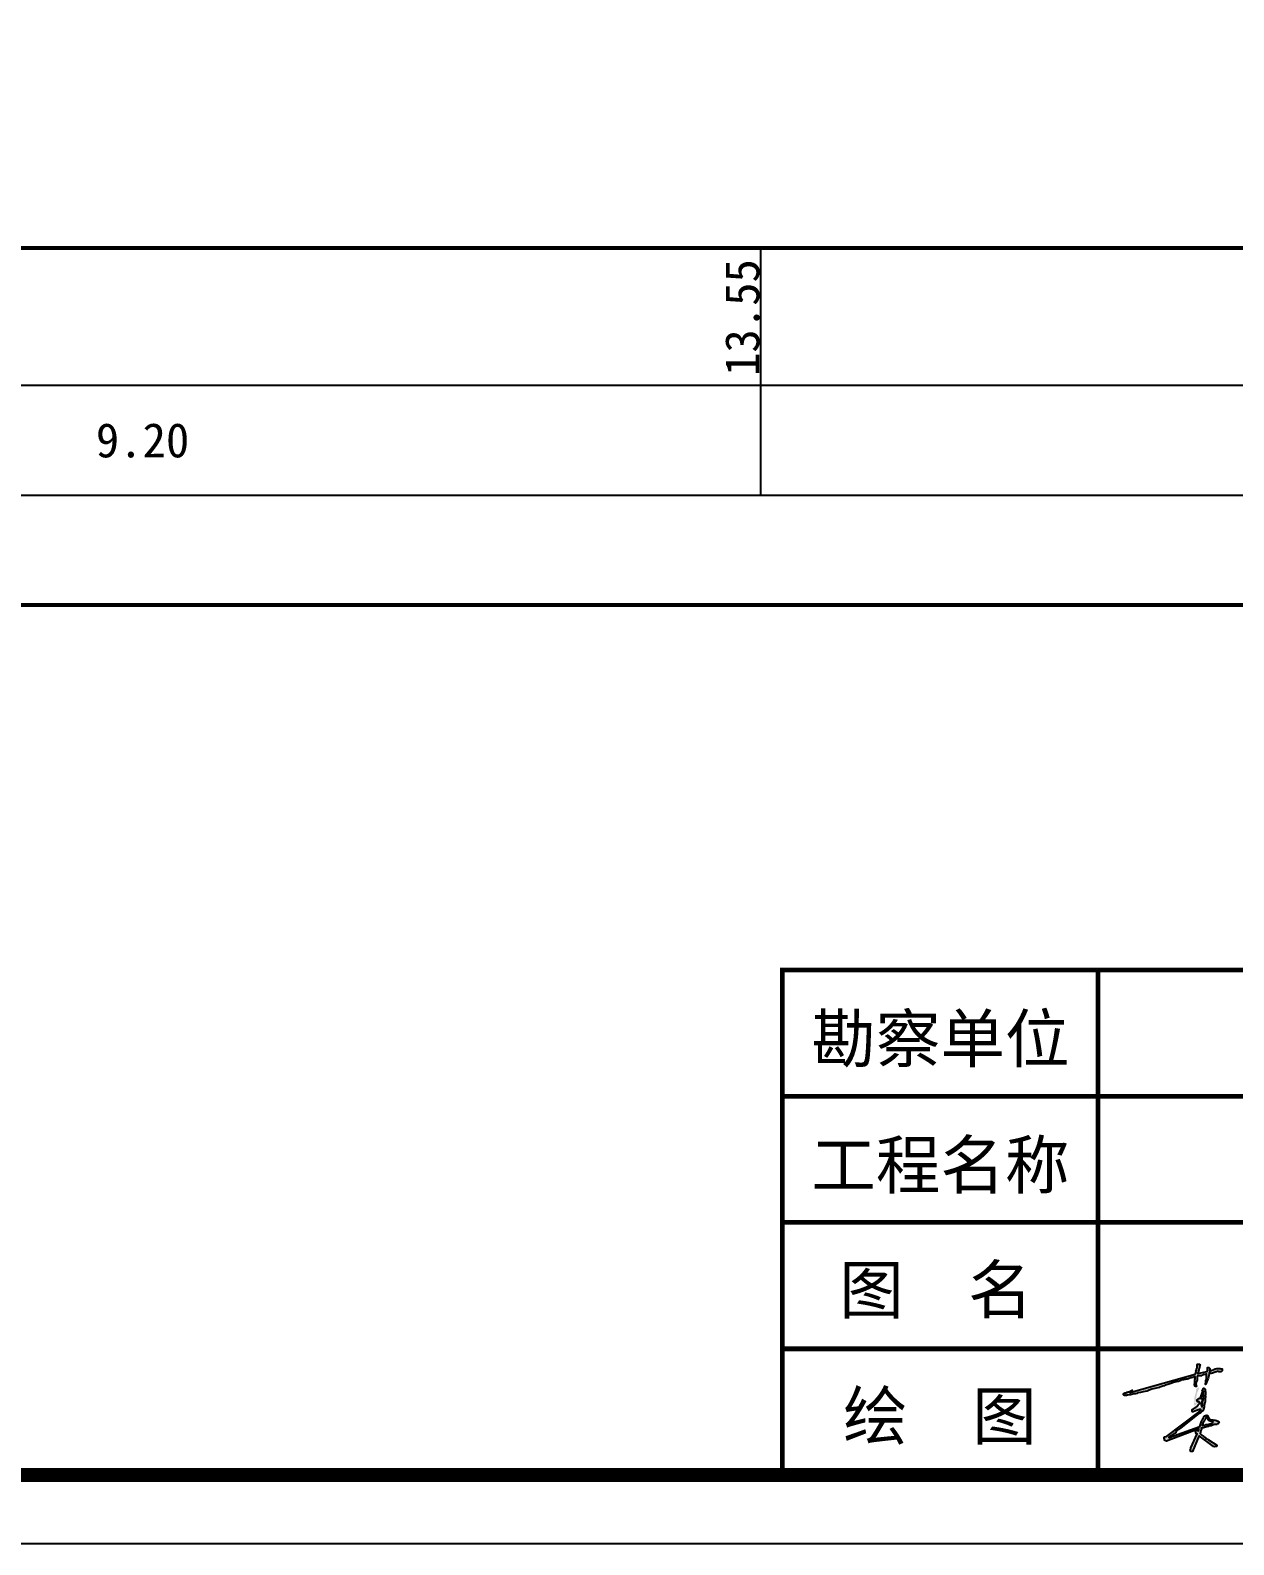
# Model space of a CAD drawing. Header units: millimetres. Extents: x -255 to 9196, y 129 to 426.
# Drawn here: x 7231.9 to 7319.5, y 129.3 to 239.5 of the extents above; entities that cross this region are included whole.
import ezdxf

# ---------------------------------------------------------------- set-up
doc = ezdxf.new("R2010")
doc.units = ezdxf.units.MM
doc.layers.add('不打印', color=7, linetype='Continuous', plot=False)
doc.layers.add('地质-图框', color=7, linetype='Continuous')
doc.layers.add('地质-标注栏', color=7, linetype='Continuous')
doc.styles.get("Standard").update_dxf_attribs({"font": 'simfang_0.ttf', "height": 2.5})
doc.styles.add('标注栏数据', font='simfang_0.ttf', dxfattribs={"width": 0.7, "height": 2.5})

msp = doc.modelspace()

# ---------------------------------------------------------------- hatches: boundary and pattern name
h = msp.add_hatch(color=256)
h.paths.add_polyline_path([(7315.12, 141.08), (7315.19, 141.09), (7315.22, 141.1), (7315.3, 141.13), (7315.37, 141.15), (7315.39, 141.15), (7315.47, 141.16), (7315.53, 141.18), (7315.59, 141.2), (7315.65, 141.22), (7315.67, 141.24), (7315.71, 141.26), (7315.76, 141.26), (7315.84, 141.27), (7315.89, 141.29), (7315.96, 141.3), (7316.02, 141.31), (7316.12, 141.32), (7316.21, 141.35), (7316.25, 141.36), (7316.39, 141.41), (7316.41, 141.42), (7316.48, 141.45), (7316.54, 141.45), (7316.6, 141.48), (7316.65, 141.5), (7316.7, 141.5), (7316.7, 141.46), (7316.7, 141.43), (7316.69, 141.42), (7316.69, 141.39), (7316.69, 141.36), (7316.69, 141.32), (7316.67, 141.29), (7316.66, 141.25), (7316.66, 141.22), (7316.66, 141.18), (7316.66, 141.15), (7316.66, 141.12), (7316.66, 141.07), (7316.66, 141.04), (7316.66, 141), (7316.65, 140.97), (7316.65, 140.93), (7316.66, 140.85), (7316.68, 140.81), (7316.72, 140.79), (7316.77, 140.79), (7316.79, 140.79), (7316.77, 140.87), (7316.74, 140.93), (7316.74, 140.97), (7316.74, 141.01), (7316.76, 141.06), (7316.77, 141.1), (7316.78, 141.13), (7316.79, 141.16), (7316.81, 141.2), (7316.83, 141.23), (7316.83, 141.26), (7316.83, 141.28), (7316.83, 141.34), (7316.83, 141.38), (7316.84, 141.42), (7316.85, 141.46), (7316.83, 141.52), (7316.87, 141.54), (7316.91, 141.56), (7316.94, 141.56), (7317.02, 141.57), (7317.11, 141.57), (7317.17, 141.57), (7317.21, 141.58), (7317.24, 141.6), (7317.27, 141.63), (7317.33, 141.65), (7317.41, 141.66), (7317.44, 141.66), (7317.5, 141.69), (7317.52, 141.7), (7317.53, 141.67), (7317.52, 141.58), (7317.52, 141.53), (7317.52, 141.47), (7317.51, 141.41), (7317.51, 141.37), (7317.51, 141.33), (7317.49, 141.28), (7317.47, 141.22), (7317.48, 141.16), (7317.44, 140.92), (7317.47, 140.98), (7317.51, 141.04), (7317.55, 141.13), (7317.59, 141.19), (7317.62, 141.31), (7317.64, 141.37), (7317.67, 141.46), (7317.67, 141.51), (7317.69, 141.58), (7317.71, 141.68), (7317.72, 141.77), (7317.78, 141.76), (7317.86, 141.74), (7317.95, 141.76), (7318.04, 141.77), (7318.19, 141.85), (7318.25, 141.86), (7318.36, 141.89), (7318.44, 141.85), (7318.59, 141.86), (7318.67, 141.92), (7318.67, 141.99), (7318.67, 142.08), (7318.59, 142.08), (7318.51, 142.09), (7318.45, 142.1), (7318.38, 142.1), (7318.27, 142.1), (7318.15, 142.07), (7318.1, 142.05), (7317.98, 142), (7317.96, 141.99), (7317.94, 141.98), (7317.91, 141.96), (7317.88, 141.96), (7317.86, 141.95), (7317.83, 141.94), (7317.82, 141.93), (7317.78, 141.93), (7317.76, 141.92), (7317.74, 141.91), (7317.74, 141.93), (7317.74, 141.96), (7317.74, 142.01), (7317.75, 142.03), (7317.76, 142.09), (7317.74, 142.12), (7317.7, 142.17), (7317.63, 142.17), (7317.6, 142.17), (7317.59, 142.14), (7317.59, 142.09), (7317.58, 142.07), (7317.58, 142), (7317.58, 141.95), (7317.56, 141.91), (7317.56, 141.88), (7316.87, 141.74), (7316.88, 141.76), (7316.89, 141.79), (7316.92, 141.84), (7316.93, 141.87), (7316.94, 141.93), (7316.96, 142.01), (7316.97, 142.04), (7317, 142.11), (7317, 142.17), (7317.01, 142.2), (7317.02, 142.26), (7317.03, 142.3), (7317.05, 142.35), (7317.03, 142.38), (7317.02, 142.42), (7317, 142.42), (7316.96, 142.42), (7316.92, 142.42), (7316.9, 142.42), (7316.86, 142.4), (7316.85, 142.36), (7316.85, 142.32), (7316.84, 142.29), (7316.83, 142.26), (7316.83, 142.22), (7316.83, 142.19), (7316.83, 142.15), (7316.81, 142.09), (7316.8, 142.04), (7316.8, 142.02), (7316.79, 141.98), (7316.76, 141.94), (7316.75, 141.9), (7316.77, 141.86), (7316.74, 141.79), (7316.72, 141.75), (7316.71, 141.73), (7316.7, 141.68), (7312.03, 140.37), (7311.99, 140.35), (7311.96, 140.34), (7311.91, 140.35), (7311.93, 140.37), (7311.95, 140.4), (7311.98, 140.42), (7312.01, 140.44), (7312.15, 140.53), (7311.98, 140.44), (7311.91, 140.43), (7311.85, 140.4), (7311.81, 140.39), (7311.76, 140.37), (7311.75, 140.37), (7311.68, 140.33), (7311.66, 140.32), (7311.61, 140.31), (7311.58, 140.32), (7311.53, 140.31), (7311.49, 140.27), (7311.48, 140.23), (7311.48, 140.19), (7311.49, 140.15), (7311.55, 140.13), (7311.62, 140.13), (7311.69, 140.13), (7311.75, 140.15), (7311.79, 140.15), (7311.99, 140.18), (7312.24, 140.24), (7312.36, 140.26), (7312.45, 140.27), (7312.53, 140.32), (7312.72, 140.36), (7312.91, 140.39), (7313.2, 140.45), (7313.29, 140.5), (7313.46, 140.56), (7313.55, 140.58), (7313.75, 140.63), (7313.98, 140.7), (7314.09, 140.72), (7314.12, 140.74), (7314.35, 140.81), (7314.44, 140.84), (7314.52, 140.89), (7314.7, 140.93), (7314.78, 140.95), (7314.86, 140.98), (7314.92, 141.01), (7314.98, 141.03), (7315.01, 141.04), (7315.04, 141.06)])
h.paths.add_polyline_path([(7316.92, 140.53), (7316.94, 140.54), (7316.95, 140.56), (7316.97, 140.61), (7316.98, 140.66), (7316.98, 140.69), (7316.95, 140.71), (7316.94, 140.72), (7316.93, 140.72), (7316.93, 140.72), (7316.91, 140.72), (7316.9, 140.7), (7316.9, 140.7), (7316.85, 140.66), (7316.84, 140.65), (7316.82, 140.62), (7316.79, 140.6), (7316.78, 140.59), (7316.78, 140.58), (7316.77, 140.56), (7316.76, 140.53), (7316.74, 140.48), (7316.75, 140.45), (7316.75, 140.41), (7316.75, 140.38), (7316.74, 140.35), (7316.74, 140.34), (7316.73, 140.31), (7316.72, 140.28), (7316.71, 140.26), (7316.71, 140.25), (7316.7, 140.21), (7316.69, 140.17), (7316.69, 140.14), (7316.67, 140.1), (7316.66, 140.08), (7316.66, 140.06), (7316.65, 140.02), (7316.64, 139.96), (7316.64, 139.94), (7316.64, 139.92), (7316.63, 139.89), (7316.62, 139.83), (7316.63, 139.76), (7316.64, 139.69), (7316.64, 139.67), (7316.64, 139.66), (7316.63, 139.59), (7316.62, 139.58), (7316.62, 139.55), (7316.62, 139.53), (7316.62, 139.5), (7316.62, 139.47), (7316.63, 139.42), (7316.64, 139.4), (7316.7, 139.4), (7316.72, 139.43), (7316.79, 139.48), (7316.84, 139.52), (7316.87, 139.55), (7316.87, 139.57), (7316.87, 139.6), (7316.87, 139.62), (7316.88, 139.65), (7316.89, 139.66), (7316.83, 139.69), (7316.84, 139.68), (7316.84, 139.66), (7316.79, 139.63), (7316.77, 139.61), (7316.77, 139.59), (7316.77, 139.57), (7316.75, 139.56), (7316.72, 139.57), (7316.71, 139.6), (7316.71, 139.62), (7316.71, 139.68), (7316.74, 139.72), (7316.75, 139.75), (7316.77, 139.84), (7316.77, 139.89), (7316.77, 139.93), (7316.77, 139.95), (7316.78, 139.98), (7316.78, 140.03), (7316.79, 140.07), (7316.8, 140.12), (7316.8, 140.13), (7316.82, 140.2), (7316.84, 140.26), (7316.84, 140.28), (7316.84, 140.32), (7316.85, 140.36), (7316.86, 140.39), (7316.89, 140.42), (7316.9, 140.44), (7316.9, 140.49)])
h.paths.add_polyline_path([(7317.43, 140.49), (7317.43, 140.52), (7317.43, 140.53), (7317.43, 140.55), (7317.42, 140.58), (7317.41, 140.6), (7317.4, 140.62), (7317.39, 140.63), (7317.38, 140.64), (7317.37, 140.65), (7317.33, 140.66), (7317.29, 140.66), (7317.27, 140.63), (7317.27, 140.6), (7317.24, 140.56), (7317.21, 140.53), (7317.21, 140.49), (7317.24, 140.44), (7317.07, 139.97), (7317.31, 140.45), (7317.31, 140.43), (7317.29, 140.32), (7317.31, 140.13), (7317.3, 140.07), (7317.3, 140.02), (7317.3, 139.98), (7317.29, 139.91), (7317.27, 139.82), (7317.24, 139.73), (7317.23, 139.66), (7317.23, 139.57), (7317.22, 139.53), (7317.22, 139.45), (7317.22, 139.4), (7317.19, 139.3), (7317.18, 139.33), (7317.13, 139.42), (7317.12, 139.46), (7317.12, 139.48), (7317.14, 139.53), (7317.14, 139.56), (7317.14, 139.58), (7317.16, 139.61), (7317.19, 139.69), (7317.2, 139.73), (7317.2, 139.75), (7317.21, 139.8), (7317.21, 139.88), (7317.2, 139.9), (7317.14, 139.94), (7316.98, 139.91), (7316.94, 139.9), (7316.89, 139.87), (7316.86, 139.83), (7316.85, 139.8), (7316.84, 139.76), (7316.83, 139.73), (7316.83, 139.71), (7316.84, 139.7), (7316.89, 139.68), (7316.9, 139.68), (7316.92, 139.68), (7316.93, 139.7), (7316.96, 139.69), (7316.98, 139.67), (7317, 139.65), (7317.02, 139.61), (7317.02, 139.58), (7317, 139.54), (7316.92, 139.46), (7316.83, 139.35), (7316.8, 139.32), (7316.77, 139.3), (7316.74, 139.27), (7316.69, 139.25), (7316.67, 139.23), (7316.62, 139.21), (7316.56, 139.17), (7316.51, 139.13), (7316.47, 139.09), (7316.47, 139.04), (7316.48, 138.98), (7316.5, 138.95), (7316.55, 138.94), (7316.78, 139.04), (7316.87, 139.06), (7316.95, 139.08), (7317.01, 139.1), (7317.05, 139.11), (7317.08, 139.13), (7317.09, 139.13), (7317.11, 139.11), (7317.11, 139.11), (7317.1, 139.08), (7317.07, 139.02), (7314.61, 137.15), (7314.46, 137.12), (7314.44, 137.09), (7314.44, 137.02), (7314.45, 136.95), (7314.46, 136.89), (7314.48, 136.85), (7314.61, 136.81), (7316.69, 137.6), (7316.71, 137.61), (7316.73, 137.61), (7316.97, 137.7), (7316.97, 137.65), (7316.96, 137.61), (7316.92, 137.55), (7316.9, 137.53), (7316.89, 137.57), (7316.79, 137.61), (7316.73, 137.61), (7316.69, 137.6), (7316.69, 137.56), (7316.73, 137.47), (7316.73, 137.45), (7316.75, 137.41), (7316.76, 137.37), (7316.77, 137.34), (7316.83, 137.34), (7316.39, 136.32), (7316.37, 136.25), (7316.33, 136.16), (7316.38, 136.05), (7316.41, 136.05), (7316.49, 136.05), (7316.97, 137.17), (7316.98, 137.2), (7318.04, 136.41), (7318.11, 136.38), (7318.24, 136.41), (7318.26, 136.45), (7318.26, 136.51), (7317.66, 136.91), (7317.65, 136.92), (7317.61, 136.95), (7317.54, 136.98), (7317.48, 137.01), (7317.47, 137.03), (7317.44, 137.07), (7317.4, 137.1), (7317.36, 137.13), (7317.33, 137.14), (7317.24, 137.19), (7317.19, 137.23), (7317.17, 137.25), (7317.13, 137.29), (7317.09, 137.33), (7317.05, 137.36), (7317.05, 137.38), (7317.07, 137.44), (7317.07, 137.45), (7317.09, 137.5), (7317.1, 137.55), (7317.11, 137.59), (7317.13, 137.63), (7317.15, 137.68), (7317.15, 137.7), (7317.14, 137.74), (7317.21, 137.76), (7317.3, 137.77), (7317.38, 137.8), (7317.55, 137.84), (7317.67, 137.88), (7317.7, 137.9), (7317.78, 137.91), (7317.86, 137.93), (7317.91, 137.95), (7318.07, 138.01), (7318.16, 138.01), (7318.26, 138.03), (7318.32, 138.06), (7318.36, 138.07), (7318.42, 138.13), (7318.43, 138.17), (7318.41, 138.21), (7318.37, 138.25), (7318.3, 138.29), (7318.25, 138.32), (7318.15, 138.34), (7318.09, 138.34), (7317.99, 138.35), (7317.95, 138.35), (7317.87, 138.36), (7317.82, 138.37), (7317.81, 138.37), (7317.73, 138.43), (7317.72, 138.44), (7317.71, 138.47), (7317.66, 138.54), (7317.63, 138.58), (7317.62, 138.62), (7317.59, 138.68), (7317.54, 138.7), (7317.45, 138.68), (7317.37, 138.65), (7317.33, 138.6), (7317.32, 138.57), (7317.31, 138.55), (7317.28, 138.46), (7317.25, 138.42), (7317.22, 138.36), (7317.19, 138.3), (7317.17, 138.28), (7317.16, 138.23), (7317.14, 138.17), (7317.03, 137.88), (7315.07, 137.16), (7315, 137.13), (7314.94, 137.11), (7314.89, 137.09), (7314.83, 137.08), (7314.78, 137.08), (7314.78, 137.09), (7314.78, 137.1), (7314.81, 137.11), (7314.83, 137.13), (7315.13, 137.32), (7315.15, 137.35), (7315.25, 137.39), (7315.29, 137.47), (7315.3, 137.5), (7315.37, 137.58), (7315.44, 137.62), (7315.49, 137.66), (7315.55, 137.7), (7315.63, 137.74), (7316.98, 138.84), (7317.04, 138.85), (7317.11, 138.9), (7317.15, 138.95), (7317.2, 138.99), (7317.23, 139), (7317.25, 139.01), (7317.29, 139.1), (7317.31, 139.19), (7317.34, 139.19), (7317.3, 139.24), (7317.33, 139.25), (7317.34, 139.26), (7317.35, 139.3), (7317.35, 139.32), (7317.35, 139.34), (7317.35, 139.39), (7317.37, 139.49), (7317.4, 139.62), (7317.41, 139.68), (7317.41, 139.75), (7317.41, 139.87), (7317.44, 140.08), (7317.43, 140.09), (7317.43, 140.12), (7317.43, 140.14), (7317.44, 140.16), (7317.44, 140.17), (7317.44, 140.18), (7317.44, 140.2), (7317.45, 140.22), (7317.45, 140.22), (7317.45, 140.24), (7317.45, 140.26), (7317.44, 140.27), (7317.44, 140.3), (7317.44, 140.32), (7317.44, 140.35), (7317.44, 140.37), (7317.44, 140.38), (7317.44, 140.4), (7317.44, 140.4), (7317.44, 140.43), (7317.43, 140.45), (7317.43, 140.45)], flags=17)
h.paths.add_polyline_path([(7317.21, 139.88), (7317.2, 139.9), (7317.14, 139.94), (7316.98, 139.91), (7316.94, 139.9), (7316.89, 139.87), (7316.86, 139.83), (7316.85, 139.8), (7316.84, 139.76), (7316.83, 139.73), (7316.83, 139.71), (7316.84, 139.7), (7316.89, 139.68), (7316.9, 139.68), (7316.92, 139.68), (7316.93, 139.7), (7316.96, 139.69), (7316.98, 139.67), (7317, 139.65), (7317.02, 139.61), (7317.02, 139.58), (7317, 139.54), (7316.92, 139.46), (7316.83, 139.35), (7316.8, 139.32), (7316.77, 139.3), (7316.74, 139.27), (7316.69, 139.25), (7316.67, 139.23), (7316.62, 139.21), (7316.56, 139.17), (7316.51, 139.13), (7316.47, 139.09), (7316.47, 139.04), (7316.48, 138.98), (7316.5, 138.95), (7316.55, 138.94), (7316.78, 139.04), (7316.87, 139.06), (7316.95, 139.08), (7317.01, 139.1), (7317.05, 139.11), (7317.08, 139.13), (7317.09, 139.13), (7317.11, 139.11), (7317.11, 139.11), (7317.1, 139.08), (7317.07, 139.02), (7314.61, 137.15), (7314.46, 137.12), (7314.44, 137.09), (7314.44, 137.02), (7314.45, 136.95), (7314.46, 136.89), (7314.48, 136.85), (7314.61, 136.81), (7316.69, 137.6), (7316.69, 137.6), (7316.71, 137.61), (7316.73, 137.61), (7316.97, 137.7), (7316.97, 137.65), (7316.96, 137.61), (7316.92, 137.55), (7316.9, 137.53), (7316.89, 137.57), (7316.79, 137.61), (7316.73, 137.61), (7316.69, 137.6), (7316.69, 137.56), (7316.73, 137.47), (7316.73, 137.45), (7316.75, 137.41), (7316.76, 137.37), (7316.77, 137.34), (7316.83, 137.34), (7316.39, 136.32), (7316.37, 136.25), (7316.33, 136.16), (7316.38, 136.05), (7316.41, 136.05), (7316.49, 136.05), (7316.97, 137.17), (7316.98, 137.2), (7318.04, 136.41), (7318.11, 136.38), (7318.24, 136.41), (7318.26, 136.45), (7318.26, 136.51), (7317.66, 136.91), (7317.65, 136.92), (7317.61, 136.95), (7317.54, 136.98), (7317.48, 137.01), (7317.47, 137.03), (7317.44, 137.07), (7317.4, 137.1), (7317.36, 137.13), (7317.33, 137.14), (7317.24, 137.19), (7317.19, 137.23), (7317.17, 137.25), (7317.13, 137.29), (7317.09, 137.33), (7317.05, 137.36), (7317.05, 137.38), (7317.07, 137.44), (7317.07, 137.45), (7317.09, 137.5), (7317.1, 137.55), (7317.11, 137.59), (7317.13, 137.63), (7317.15, 137.68), (7317.15, 137.7), (7317.14, 137.74), (7317.21, 137.76), (7317.3, 137.77), (7317.38, 137.8), (7317.55, 137.84), (7317.67, 137.88), (7317.7, 137.9), (7317.78, 137.91), (7317.86, 137.93), (7317.91, 137.95), (7318.07, 138.01), (7318.16, 138.01), (7318.26, 138.03), (7318.32, 138.06), (7318.36, 138.07), (7318.42, 138.13), (7318.43, 138.17), (7318.41, 138.21), (7318.37, 138.25), (7318.3, 138.29), (7318.25, 138.32), (7318.15, 138.34), (7318.09, 138.34), (7317.99, 138.35), (7317.95, 138.35), (7317.87, 138.36), (7317.82, 138.37), (7317.81, 138.37), (7317.73, 138.43), (7317.72, 138.44), (7317.71, 138.47), (7317.66, 138.54), (7317.63, 138.58), (7317.62, 138.62), (7317.59, 138.68), (7317.54, 138.7), (7317.45, 138.68), (7317.37, 138.65), (7317.33, 138.6), (7317.32, 138.57), (7317.31, 138.55), (7317.28, 138.46), (7317.25, 138.42), (7317.22, 138.36), (7317.19, 138.3), (7317.17, 138.28), (7317.16, 138.23), (7317.14, 138.17), (7317.03, 137.88), (7315.07, 137.16), (7315, 137.13), (7314.94, 137.11), (7314.89, 137.09), (7314.83, 137.08), (7314.78, 137.08), (7314.78, 137.09), (7314.78, 137.1), (7314.81, 137.11), (7314.83, 137.13), (7315.13, 137.32), (7315.15, 137.35), (7315.25, 137.39), (7315.29, 137.47), (7315.3, 137.5), (7315.37, 137.58), (7315.44, 137.62), (7315.49, 137.66), (7315.55, 137.7), (7315.63, 137.74), (7316.98, 138.84), (7317.04, 138.85), (7317.11, 138.9), (7317.15, 138.95), (7317.2, 138.99), (7317.23, 139), (7317.25, 139.01), (7317.29, 139.1), (7317.31, 139.19), (7317.34, 139.19), (7317.3, 139.24), (7317.33, 139.25), (7317.34, 139.26), (7317.35, 139.3), (7317.35, 139.32), (7317.35, 139.34), (7317.35, 139.39), (7317.37, 139.49), (7317.4, 139.62), (7317.41, 139.68), (7317.41, 139.75), (7317.41, 139.87), (7317.44, 140.08), (7317.43, 140.09), (7317.43, 140.12), (7317.43, 140.14), (7317.44, 140.16), (7317.44, 140.17), (7317.44, 140.18), (7317.44, 140.2), (7317.45, 140.22), (7317.45, 140.22), (7317.45, 140.24), (7317.45, 140.26), (7317.44, 140.27), (7317.44, 140.3), (7317.44, 140.32), (7317.44, 140.35), (7317.44, 140.37), (7317.44, 140.38), (7317.44, 140.4), (7317.44, 140.4), (7317.44, 140.43), (7317.43, 140.45), (7317.43, 140.45), (7317.43, 140.49), (7317.43, 140.52), (7317.43, 140.53), (7317.43, 140.55), (7317.42, 140.58), (7317.41, 140.6), (7317.4, 140.62), (7317.39, 140.63), (7317.38, 140.64), (7317.37, 140.65), (7317.33, 140.66), (7317.29, 140.66), (7317.27, 140.63), (7317.27, 140.6), (7317.24, 140.56), (7317.21, 140.53), (7317.21, 140.49), (7317.24, 140.44), (7317.07, 139.97), (7317.31, 140.45), (7317.31, 140.43), (7317.29, 140.32), (7317.31, 140.13), (7317.3, 140.07), (7317.3, 140.02), (7317.3, 139.98), (7317.29, 139.91), (7317.27, 139.82), (7317.24, 139.73), (7317.23, 139.66), (7317.23, 139.57), (7317.22, 139.53), (7317.22, 139.45), (7317.22, 139.4), (7317.19, 139.3), (7317.18, 139.33), (7317.13, 139.42), (7317.12, 139.46), (7317.12, 139.48), (7317.14, 139.53), (7317.14, 139.56), (7317.14, 139.58), (7317.16, 139.61), (7317.19, 139.69), (7317.2, 139.73), (7317.2, 139.75), (7317.21, 139.8)], flags=17)
h = msp.add_hatch(color=256)
h.paths.add_polyline_path([(7317.31, 139.19), (7317.34, 139.19), (7317.3, 139.24), (7317.33, 139.25), (7317.34, 139.26), (7317.35, 139.3), (7317.35, 139.32), (7317.35, 139.34), (7317.35, 139.39), (7317.37, 139.49), (7317.4, 139.62), (7317.41, 139.68), (7317.41, 139.75), (7317.41, 139.87), (7317.44, 140.08), (7317.43, 140.09), (7317.43, 140.12), (7317.43, 140.14), (7317.44, 140.16), (7317.44, 140.17), (7317.44, 140.18), (7317.44, 140.2), (7317.45, 140.22), (7317.45, 140.22), (7317.45, 140.24), (7317.45, 140.26), (7317.44, 140.27), (7317.44, 140.3), (7317.44, 140.32), (7317.44, 140.35), (7317.44, 140.37), (7317.44, 140.38), (7317.44, 140.4), (7317.44, 140.4), (7317.44, 140.43), (7317.43, 140.45), (7317.43, 140.45), (7317.43, 140.49), (7317.43, 140.52), (7317.43, 140.53), (7317.43, 140.55), (7317.42, 140.58), (7317.41, 140.6), (7317.4, 140.62), (7317.39, 140.63), (7317.38, 140.64), (7317.37, 140.65), (7317.33, 140.66), (7317.29, 140.66), (7317.27, 140.63), (7317.27, 140.6), (7317.24, 140.56), (7317.21, 140.53), (7317.21, 140.49), (7317.24, 140.44), (7317.07, 139.97), (7317.31, 140.45), (7317.31, 140.43), (7317.29, 140.32), (7317.31, 140.13), (7317.3, 140.07), (7317.3, 140.02), (7317.3, 139.98), (7317.29, 139.91), (7317.27, 139.82), (7317.24, 139.73), (7317.23, 139.66), (7317.23, 139.57), (7317.22, 139.53), (7317.22, 139.45), (7317.22, 139.4), (7317.19, 139.3), (7317.18, 139.33), (7317.13, 139.42), (7317.12, 139.46), (7317.12, 139.48), (7317.14, 139.53), (7317.14, 139.56), (7317.14, 139.58), (7317.16, 139.61), (7317.19, 139.69), (7317.2, 139.73), (7317.2, 139.75), (7317.21, 139.8), (7317.21, 139.88), (7317.2, 139.9), (7317.14, 139.94), (7316.98, 139.91), (7316.94, 139.9), (7316.89, 139.87), (7316.86, 139.83), (7316.85, 139.8), (7316.84, 139.76), (7316.83, 139.73), (7316.83, 139.71), (7316.84, 139.7), (7316.89, 139.68), (7316.9, 139.68), (7316.92, 139.68), (7316.93, 139.7), (7316.96, 139.69), (7316.98, 139.67), (7317, 139.65), (7317.02, 139.61), (7317.02, 139.58), (7317, 139.54), (7316.92, 139.46), (7316.83, 139.35), (7316.8, 139.32), (7316.77, 139.3), (7316.74, 139.27), (7316.69, 139.25), (7316.67, 139.23), (7316.62, 139.21), (7316.56, 139.17), (7316.51, 139.13), (7316.47, 139.09), (7316.47, 139.04), (7316.48, 138.98), (7316.5, 138.95), (7316.55, 138.94), (7316.78, 139.04), (7316.87, 139.06), (7316.95, 139.08), (7317.01, 139.1), (7317.05, 139.11), (7317.08, 139.13), (7317.09, 139.13), (7317.11, 139.11), (7317.11, 139.11), (7317.1, 139.08), (7317.07, 139.02), (7314.61, 137.15), (7314.46, 137.12), (7314.44, 137.09), (7314.44, 137.02), (7314.45, 136.95), (7314.46, 136.89), (7314.48, 136.85), (7314.61, 136.81), (7316.69, 137.6), (7316.71, 137.61), (7316.73, 137.61), (7316.97, 137.7), (7316.97, 137.65), (7316.96, 137.61), (7316.92, 137.55), (7316.9, 137.53), (7316.89, 137.57), (7316.79, 137.61), (7316.73, 137.61), (7316.69, 137.6), (7316.69, 137.56), (7316.73, 137.47), (7316.73, 137.45), (7316.75, 137.41), (7316.76, 137.37), (7316.77, 137.34), (7316.83, 137.34), (7316.39, 136.32), (7316.37, 136.25), (7316.33, 136.16), (7316.38, 136.05), (7316.41, 136.05), (7316.49, 136.05), (7316.97, 137.17), (7316.98, 137.2), (7318.04, 136.41), (7318.11, 136.38), (7318.24, 136.41), (7318.26, 136.45), (7318.26, 136.51), (7317.66, 136.91), (7317.65, 136.92), (7317.61, 136.95), (7317.54, 136.98), (7317.48, 137.01), (7317.47, 137.03), (7317.44, 137.07), (7317.4, 137.1), (7317.36, 137.13), (7317.33, 137.14), (7317.24, 137.19), (7317.19, 137.23), (7317.17, 137.25), (7317.13, 137.29), (7317.09, 137.33), (7317.05, 137.36), (7317.05, 137.38), (7317.07, 137.44), (7317.07, 137.45), (7317.09, 137.5), (7317.1, 137.55), (7317.11, 137.59), (7317.13, 137.63), (7317.15, 137.68), (7317.15, 137.7), (7317.14, 137.74), (7317.21, 137.76), (7317.3, 137.77), (7317.38, 137.8), (7317.55, 137.84), (7317.67, 137.88), (7317.7, 137.9), (7317.78, 137.91), (7317.86, 137.93), (7317.91, 137.95), (7318.07, 138.01), (7318.16, 138.01), (7318.26, 138.03), (7318.32, 138.06), (7318.36, 138.07), (7318.42, 138.13), (7318.43, 138.17), (7318.41, 138.21), (7318.37, 138.25), (7318.3, 138.29), (7318.25, 138.32), (7318.15, 138.34), (7318.09, 138.34), (7317.99, 138.35), (7317.95, 138.35), (7317.87, 138.36), (7317.82, 138.37), (7317.81, 138.37), (7317.73, 138.43), (7317.72, 138.44), (7317.71, 138.47), (7317.66, 138.54), (7317.63, 138.58), (7317.62, 138.62), (7317.59, 138.68), (7317.54, 138.7), (7317.45, 138.68), (7317.37, 138.65), (7317.33, 138.6), (7317.32, 138.57), (7317.31, 138.55), (7317.28, 138.46), (7317.25, 138.42), (7317.22, 138.36), (7317.19, 138.3), (7317.17, 138.28), (7317.16, 138.23), (7317.14, 138.17), (7317.03, 137.88), (7315.07, 137.16), (7315, 137.13), (7314.94, 137.11), (7314.89, 137.09), (7314.83, 137.08), (7314.78, 137.08), (7314.78, 137.09), (7314.78, 137.1), (7314.81, 137.11), (7314.83, 137.13), (7315.13, 137.32), (7315.15, 137.35), (7315.25, 137.39), (7315.29, 137.47), (7315.3, 137.5), (7315.37, 137.58), (7315.44, 137.62), (7315.49, 137.66), (7315.55, 137.7), (7315.63, 137.74), (7316.98, 138.84), (7317.04, 138.85), (7317.11, 138.9), (7317.15, 138.95), (7317.2, 138.99), (7317.23, 139), (7317.25, 139.01), (7317.29, 139.1)])
h.paths.add_polyline_path([(7316.95, 139.24), (7316.88, 139.23), (7316.86, 139.22), (7316.83, 139.22), (7316.86, 139.25), (7316.87, 139.26), (7316.9, 139.28), (7316.93, 139.32), (7316.95, 139.35), (7316.95, 139.38), (7316.98, 139.42), (7317, 139.43), (7317.01, 139.44), (7317.05, 139.43), (7317.06, 139.42), (7317.08, 139.4), (7317.09, 139.38), (7317.1, 139.34), (7317.11, 139.3), (7317.11, 139.29), (7317.1, 139.28), (7317.1, 139.27), (7317.1, 139.26)], flags=16)
h.paths.add_polyline_path([(7317.1, 139.67), (7317.05, 139.67), (7317.01, 139.69), (7317, 139.7), (7317, 139.73), (7317, 139.75), (7317, 139.76), (7317.01, 139.76), (7317.07, 139.77), (7317.14, 139.77), (7317.15, 139.75), (7317.15, 139.74), (7317.15, 139.73), (7317.14, 139.7), (7317.12, 139.68)], flags=16)
h.paths.add_polyline_path([(7317.53, 138.61), (7317.59, 138.63), (7317.59, 138.62), (7317.59, 138.61), (7317.6, 138.59), (7317.6, 138.57), (7317.6, 138.54), (7317.6, 138.51), (7317.61, 138.49), (7317.62, 138.47), (7317.64, 138.44), (7317.65, 138.41), (7317.65, 138.38), (7317.65, 138.36), (7317.67, 138.33), (7317.73, 138.29), (7317.78, 138.27), (7317.86, 138.24), (7317.94, 138.22), (7318, 138.2), (7317.99, 138.17), (7317.96, 138.14), (7317.92, 138.11), (7317.87, 138.1), (7317.77, 138.07), (7317.69, 138.04), (7317.65, 138.02), (7317.53, 138.02), (7317.46, 138.01), (7317.44, 138), (7317.41, 137.98), (7317.27, 137.96), (7317.25, 137.95), (7317.21, 137.95), (7317.21, 137.96), (7317.21, 137.98), (7317.21, 137.99), (7317.23, 138.02), (7317.24, 138.07), (7317.25, 138.11), (7317.27, 138.16), (7317.31, 138.21), (7317.33, 138.25), (7317.35, 138.29), (7317.38, 138.34), (7317.4, 138.37), (7317.41, 138.38), (7317.47, 138.46), (7317.47, 138.49), (7317.5, 138.55), (7317.51, 138.58), (7317.51, 138.59)], flags=16)

# ---------------------------------------------------------------- linework, layer by layer
at = {"const_width": 0.345}
for points in [[(7286.63, 171.11), (7470.49, 171.11), (7470.49, 134.34), (7286.63, 134.34), (7286.63, 171.11)], [(7286.63, 171.11), (7470.49, 171.11), (7470.49, 134.34), (7286.63, 134.34), (7286.63, 171.11)], [(7309.61, 134.34), (7309.61, 171.11)], [(7286.63, 161.92), (7470.49, 161.92)], [(7286.63, 152.73), (7470.49, 152.73)], [(7286.63, 143.53), (7470.49, 143.53)], [(7309.61, 143.53), (7470.49, 143.53)]]:
    msp.add_lwpolyline(points, dxfattribs=at)
for points in [[(7312.15, 140.53), (7312.01, 140.44), (7311.98, 140.42), (7311.95, 140.4), (7311.95, 140.4), (7311.93, 140.37), (7311.93, 140.37), (7311.91, 140.35), (7311.91, 140.35), (7311.96, 140.34), (7311.99, 140.35), (7312.03, 140.37), (7316.7, 141.68), (7316.71, 141.73), (7316.72, 141.75), (7316.72, 141.75), (7316.74, 141.79), (7316.74, 141.79), (7316.77, 141.86), (7316.75, 141.9), (7316.76, 141.94), (7316.76, 141.94), (7316.79, 141.98), (7316.8, 142.02), (7316.8, 142.04), (7316.8, 142.04), (7316.81, 142.09), (7316.81, 142.09), (7316.83, 142.15), (7316.83, 142.19), (7316.83, 142.22), (7316.83, 142.26), (7316.84, 142.29), (7316.85, 142.32), (7316.85, 142.36), (7316.85, 142.36), (7316.86, 142.4), (7316.86, 142.4), (7316.9, 142.42), (7316.9, 142.42), (7316.92, 142.42), (7316.96, 142.42), (7317, 142.42), (7317.02, 142.42), (7317.03, 142.38), (7317.03, 142.38), (7317.05, 142.35), (7317.03, 142.3), (7317.02, 142.26), (7317.02, 142.26), (7317.01, 142.2), (7317, 142.17), (7317, 142.17), (7317, 142.11), (7317, 142.11), (7316.97, 142.04), (7316.96, 142.01), (7316.94, 141.93), (7316.93, 141.87), (7316.92, 141.84), (7316.89, 141.79), (7316.89, 141.79), (7316.88, 141.76), (7316.87, 141.74), (7317.56, 141.88), (7317.56, 141.91), (7317.56, 141.91), (7317.58, 141.95), (7317.58, 141.95), (7317.58, 142), (7317.58, 142), (7317.58, 142.07), (7317.59, 142.09), (7317.59, 142.09), (7317.59, 142.14), (7317.59, 142.14), (7317.6, 142.17), (7317.6, 142.17), (7317.63, 142.17), (7317.63, 142.17), (7317.7, 142.17), (7317.7, 142.17), (7317.74, 142.12), (7317.76, 142.09), (7317.75, 142.03), (7317.74, 142.01), (7317.74, 142.01), (7317.74, 141.96), (7317.74, 141.96), (7317.74, 141.93), (7317.74, 141.91), (7317.76, 141.92), (7317.78, 141.93), (7317.82, 141.93), (7317.83, 141.94), (7317.86, 141.95), (7317.88, 141.96), (7317.91, 141.96), (7317.94, 141.98), (7317.96, 141.99), (7317.98, 142), (7318.1, 142.05), (7318.15, 142.07), (7318.27, 142.1), (7318.27, 142.1), (7318.38, 142.1), (7318.45, 142.1), (7318.51, 142.09), (7318.59, 142.08), (7318.67, 142.08), (7318.67, 141.99), (7318.67, 141.99), (7318.67, 141.92), (7318.59, 141.86), (7318.59, 141.86), (7318.44, 141.85), (7318.36, 141.89), (7318.36, 141.89), (7318.25, 141.86), (7318.19, 141.85), (7318.19, 141.85), (7318.04, 141.77), (7318.04, 141.77), (7317.95, 141.76), (7317.95, 141.76), (7317.86, 141.74), (7317.78, 141.76), (7317.72, 141.77), (7317.71, 141.68), (7317.71, 141.68), (7317.69, 141.58), (7317.69, 141.58), (7317.67, 141.51), (7317.67, 141.46), (7317.67, 141.46), (7317.64, 141.37), (7317.62, 141.31), (7317.62, 141.31), (7317.59, 141.19), (7317.55, 141.13), (7317.55, 141.13), (7317.51, 141.04), (7317.51, 141.04), (7317.47, 140.98), (7317.47, 140.98), (7317.44, 140.92), (7317.48, 141.16), (7317.47, 141.22), (7317.49, 141.28), (7317.51, 141.33), (7317.51, 141.37), (7317.51, 141.41), (7317.52, 141.47), (7317.52, 141.53), (7317.52, 141.58), (7317.53, 141.67), (7317.52, 141.7), (7317.5, 141.69), (7317.44, 141.66), (7317.41, 141.66), (7317.33, 141.65), (7317.27, 141.63), (7317.24, 141.6), (7317.21, 141.58), (7317.17, 141.57), (7317.11, 141.57), (7317.02, 141.57), (7316.94, 141.56), (7316.91, 141.56), (7316.87, 141.54), (7316.87, 141.54), (7316.83, 141.52), (7316.85, 141.46), (7316.84, 141.42), (7316.83, 141.38), (7316.83, 141.34), (7316.83, 141.28), (7316.83, 141.26), (7316.83, 141.23), (7316.81, 141.2), (7316.79, 141.16), (7316.78, 141.13), (7316.77, 141.1), (7316.76, 141.06), (7316.74, 141.01), (7316.74, 140.97), (7316.74, 140.93), (7316.77, 140.87), (7316.79, 140.79), (7316.77, 140.79), (7316.72, 140.79), (7316.68, 140.81), (7316.66, 140.85), (7316.65, 140.93), (7316.65, 140.97), (7316.66, 141), (7316.66, 141.04), (7316.66, 141.07), (7316.66, 141.12), (7316.66, 141.15), (7316.66, 141.18), (7316.66, 141.22), (7316.66, 141.25), (7316.67, 141.29), (7316.69, 141.32), (7316.69, 141.36), (7316.69, 141.39), (7316.69, 141.42), (7316.7, 141.43), (7316.7, 141.46), (7316.7, 141.5), (7316.65, 141.5), (7316.6, 141.48), (7316.54, 141.45), (7316.48, 141.45), (7316.41, 141.42), (7316.39, 141.41), (7316.25, 141.36), (7316.21, 141.35), (7316.12, 141.32), (7316.02, 141.31), (7315.96, 141.3), (7315.89, 141.29), (7315.84, 141.27), (7315.76, 141.26), (7315.71, 141.26), (7315.67, 141.24), (7315.65, 141.22), (7315.59, 141.2), (7315.53, 141.18), (7315.47, 141.16), (7315.39, 141.15), (7315.37, 141.15), (7315.3, 141.13), (7315.22, 141.1), (7315.19, 141.09), (7315.12, 141.08), (7315.04, 141.06), (7315.01, 141.04), (7314.98, 141.03), (7314.92, 141.01), (7314.86, 140.98), (7314.78, 140.95), (7314.7, 140.93), (7314.52, 140.89), (7314.44, 140.84), (7314.35, 140.81), (7314.12, 140.74), (7314.09, 140.72), (7313.98, 140.7), (7313.75, 140.63), (7313.55, 140.58), (7313.46, 140.56), (7313.29, 140.5), (7313.2, 140.45), (7312.91, 140.39), (7312.72, 140.36), (7312.53, 140.32), (7312.45, 140.27), (7312.36, 140.26), (7312.24, 140.24), (7311.99, 140.18), (7311.79, 140.15), (7311.75, 140.15), (7311.69, 140.13), (7311.62, 140.13), (7311.55, 140.13), (7311.49, 140.15), (7311.48, 140.19), (7311.48, 140.23), (7311.49, 140.27), (7311.53, 140.31), (7311.58, 140.32), (7311.61, 140.31), (7311.66, 140.32), (7311.68, 140.33), (7311.75, 140.37), (7311.76, 140.37), (7311.81, 140.39), (7311.85, 140.4), (7311.91, 140.43), (7311.98, 140.44), (7312.15, 140.53)], [(7317.33, 140.66), (7317.37, 140.65), (7317.38, 140.64), (7317.39, 140.63), (7317.4, 140.62), (7317.41, 140.6), (7317.42, 140.58), (7317.43, 140.55), (7317.43, 140.53), (7317.43, 140.52), (7317.43, 140.49), (7317.43, 140.45), (7317.43, 140.45), (7317.44, 140.43), (7317.44, 140.4), (7317.44, 140.4), (7317.44, 140.38), (7317.44, 140.37), (7317.44, 140.35), (7317.44, 140.32), (7317.44, 140.3), (7317.44, 140.27), (7317.45, 140.26), (7317.45, 140.24), (7317.45, 140.22), (7317.45, 140.22), (7317.44, 140.2), (7317.44, 140.18), (7317.44, 140.17), (7317.44, 140.16), (7317.43, 140.14), (7317.43, 140.12), (7317.43, 140.09), (7317.44, 140.08), (7317.41, 139.87), (7317.41, 139.75), (7317.41, 139.68), (7317.4, 139.62), (7317.37, 139.49), (7317.35, 139.39), (7317.35, 139.34), (7317.35, 139.32), (7317.35, 139.3), (7317.34, 139.26), (7317.33, 139.25), (7317.3, 139.24), (7317.34, 139.19), (7317.31, 139.19), (7317.29, 139.1), (7317.25, 139.01), (7317.23, 139), (7317.2, 138.99), (7317.15, 138.95), (7317.11, 138.9), (7317.04, 138.85), (7316.98, 138.84), (7315.63, 137.74), (7315.55, 137.7), (7315.49, 137.66), (7315.44, 137.62), (7315.37, 137.58), (7315.3, 137.5), (7315.29, 137.47), (7315.25, 137.39), (7315.15, 137.35), (7315.13, 137.32), (7314.83, 137.13), (7314.81, 137.11), (7314.78, 137.1), (7314.78, 137.09), (7314.78, 137.08), (7314.83, 137.08), (7314.89, 137.09), (7314.94, 137.11), (7315, 137.13), (7315.07, 137.16), (7317.03, 137.88), (7317.14, 138.17), (7317.16, 138.23), (7317.17, 138.28), (7317.19, 138.3), (7317.22, 138.36), (7317.25, 138.42), (7317.28, 138.46), (7317.31, 138.55), (7317.32, 138.57), (7317.33, 138.6), (7317.37, 138.65), (7317.45, 138.68), (7317.54, 138.7), (7317.59, 138.68), (7317.62, 138.62), (7317.63, 138.58), (7317.66, 138.54), (7317.71, 138.47), (7317.72, 138.44), (7317.73, 138.43), (7317.81, 138.37), (7317.82, 138.37), (7317.87, 138.36), (7317.95, 138.35), (7317.99, 138.35), (7318.09, 138.34), (7318.15, 138.34), (7318.25, 138.32), (7318.3, 138.29), (7318.37, 138.25), (7318.41, 138.21), (7318.43, 138.17), (7318.42, 138.13), (7318.36, 138.07), (7318.32, 138.06), (7318.26, 138.03), (7318.16, 138.01), (7318.07, 138.01), (7317.91, 137.95), (7317.86, 137.93), (7317.78, 137.91), (7317.7, 137.9), (7317.67, 137.88), (7317.55, 137.84), (7317.38, 137.8), (7317.3, 137.77), (7317.21, 137.76), (7317.14, 137.74), (7317.15, 137.7), (7317.15, 137.68), (7317.13, 137.63), (7317.11, 137.59), (7317.1, 137.55), (7317.09, 137.5), (7317.07, 137.45), (7317.07, 137.44), (7317.05, 137.38), (7317.05, 137.36), (7317.09, 137.33), (7317.13, 137.29), (7317.17, 137.25), (7317.19, 137.23), (7317.24, 137.19), (7317.33, 137.14), (7317.36, 137.13), (7317.4, 137.1), (7317.44, 137.07), (7317.47, 137.03), (7317.48, 137.01), (7317.54, 136.98), (7317.61, 136.95), (7317.65, 136.92), (7317.66, 136.91), (7318.26, 136.51), (7318.26, 136.45), (7318.24, 136.41), (7318.11, 136.38), (7318.04, 136.41), (7316.98, 137.2), (7316.97, 137.17), (7316.49, 136.05), (7316.41, 136.05), (7316.38, 136.05), (7316.33, 136.16), (7316.37, 136.25), (7316.39, 136.32), (7316.83, 137.34), (7316.77, 137.34), (7316.76, 137.37), (7316.75, 137.41), (7316.73, 137.45), (7316.73, 137.47), (7316.69, 137.56), (7316.69, 137.6), (7316.71, 137.61), (7316.79, 137.61), (7316.89, 137.57), (7316.9, 137.53), (7316.92, 137.55), (7316.96, 137.61), (7316.97, 137.65), (7316.97, 137.7), (7314.61, 136.81), (7314.48, 136.85), (7314.46, 136.89), (7314.45, 136.95), (7314.44, 137.02), (7314.44, 137.09), (7314.46, 137.12), (7314.61, 137.15), (7317.07, 139.02)], [(7317.07, 139.02), (7317.1, 139.08), (7317.11, 139.11), (7317.11, 139.11), (7317.09, 139.13), (7317.08, 139.13), (7317.05, 139.11), (7317.01, 139.1), (7316.95, 139.08), (7316.87, 139.06), (7316.78, 139.04), (7316.55, 138.94), (7316.5, 138.95), (7316.48, 138.98), (7316.47, 139.04), (7316.47, 139.09), (7316.51, 139.13), (7316.56, 139.17), (7316.62, 139.21), (7316.67, 139.23), (7316.69, 139.25), (7316.74, 139.27), (7316.77, 139.3), (7316.8, 139.32), (7316.83, 139.35), (7316.92, 139.46), (7317, 139.54), (7317.02, 139.58), (7317.02, 139.61), (7317, 139.65), (7316.98, 139.67), (7316.96, 139.69), (7316.93, 139.7), (7316.92, 139.68), (7316.9, 139.68), (7316.89, 139.68), (7316.84, 139.7), (7316.83, 139.71), (7316.83, 139.73), (7316.84, 139.76), (7316.85, 139.8), (7316.86, 139.83), (7316.89, 139.87), (7316.94, 139.9), (7316.98, 139.91), (7317.14, 139.94), (7317.2, 139.9), (7317.21, 139.88), (7317.21, 139.8), (7317.2, 139.75), (7317.2, 139.73), (7317.19, 139.69), (7317.16, 139.61), (7317.14, 139.58), (7317.14, 139.56), (7317.14, 139.53), (7317.12, 139.48), (7317.12, 139.46), (7317.13, 139.42), (7317.18, 139.33), (7317.19, 139.3), (7317.22, 139.4), (7317.22, 139.45), (7317.22, 139.53), (7317.23, 139.57), (7317.23, 139.66), (7317.24, 139.73), (7317.27, 139.82), (7317.29, 139.91), (7317.3, 139.98), (7317.3, 140.02), (7317.3, 140.07), (7317.31, 140.13), (7317.29, 140.32), (7317.31, 140.43), (7317.31, 140.45), (7317.07, 139.97), (7317.24, 140.44), (7317.21, 140.49), (7317.21, 140.53), (7317.24, 140.56), (7317.27, 140.6), (7317.27, 140.63), (7317.29, 140.66), (7317.33, 140.66)], [(7317.27, 137.96), (7317.41, 137.98), (7317.44, 138), (7317.46, 138.01), (7317.53, 138.02), (7317.65, 138.02), (7317.69, 138.04), (7317.77, 138.07), (7317.87, 138.1), (7317.92, 138.11), (7317.96, 138.14), (7317.99, 138.17), (7318, 138.2), (7317.94, 138.22), (7317.86, 138.24), (7317.78, 138.27), (7317.73, 138.29), (7317.67, 138.33), (7317.65, 138.36), (7317.65, 138.38), (7317.65, 138.41), (7317.64, 138.44), (7317.62, 138.47), (7317.61, 138.49), (7317.6, 138.51), (7317.6, 138.54), (7317.6, 138.57), (7317.6, 138.59), (7317.59, 138.61), (7317.59, 138.62), (7317.59, 138.63), (7317.53, 138.61), (7317.51, 138.59), (7317.51, 138.58), (7317.5, 138.55), (7317.47, 138.49), (7317.47, 138.46), (7317.41, 138.38), (7317.4, 138.37), (7317.38, 138.34), (7317.35, 138.29), (7317.33, 138.25), (7317.31, 138.21), (7317.27, 138.16), (7317.25, 138.11), (7317.24, 138.07), (7317.23, 138.02), (7317.21, 137.99), (7317.21, 137.98), (7317.21, 137.96), (7317.21, 137.95), (7317.25, 137.95), (7317.27, 137.96)]]:
    msp.add_lwpolyline(points)
at = {"layer": '不打印', "linetype": 'Continuous', "const_width": 0.15}
msp.add_lwpolyline([(7055.49, 129.34), (7475.49, 129.34), (7475.49, 426.34), (7055.49, 426.34), (7055.49, 129.34)], dxfattribs=at)
at = {"layer": '地质-图框', "linetype": 'Continuous', "const_width": 1}
msp.add_lwpolyline([(7060.49, 134.34), (7470.49, 134.34), (7470.49, 421.34), (7060.49, 421.34), (7060.49, 134.34), (7470.49, 134.34)], dxfattribs=at)
at = {"layer": '地质-标注栏', "color": 7, "linetype": 'Continuous', "const_width": 0.3}
for points in [[(7140.09, 223.69), (7390.88, 223.69)], [(7140.09, 197.69), (7390.88, 197.69)]]:
    msp.add_lwpolyline(points, dxfattribs=at)
at = {"layer": '地质-标注栏', "color": 7, "linetype": 'Continuous'}
for points in [[(7285.06, 213.69), (7285.06, 223.69)], [(7140.09, 213.69), (7390.88, 213.69)], [(7285.06, 205.69), (7285.06, 213.69)], [(7285.06, 205.69), (7285.06, 213.69)], [(7140.09, 205.69), (7390.88, 205.69)]]:
    msp.add_lwpolyline(points, dxfattribs=at)

# ---------------------------------------------------------------- texts
for s, p in [('勘察单位', (7288.74, 164.39)), ('工程名称', (7288.74, 155.2)), ('图  名', (7290.77, 146.11)), ('绘  图', (7291.06, 136.92))]:
    msp.add_text(s, height=3.447).set_placement(p)
at = {"layer": '地质-标注栏', "color": 7, "linetype": 'Continuous', "style": '标注栏数据'}
msp.add_text('13.55', height=2.5, rotation=90, dxfattribs=at).set_placement((7284.96, 214.37))
msp.add_text('9.20', height=2.5, dxfattribs=at).set_placement((7236.65, 208.44))

doc.saveas('drawing.dxf')
